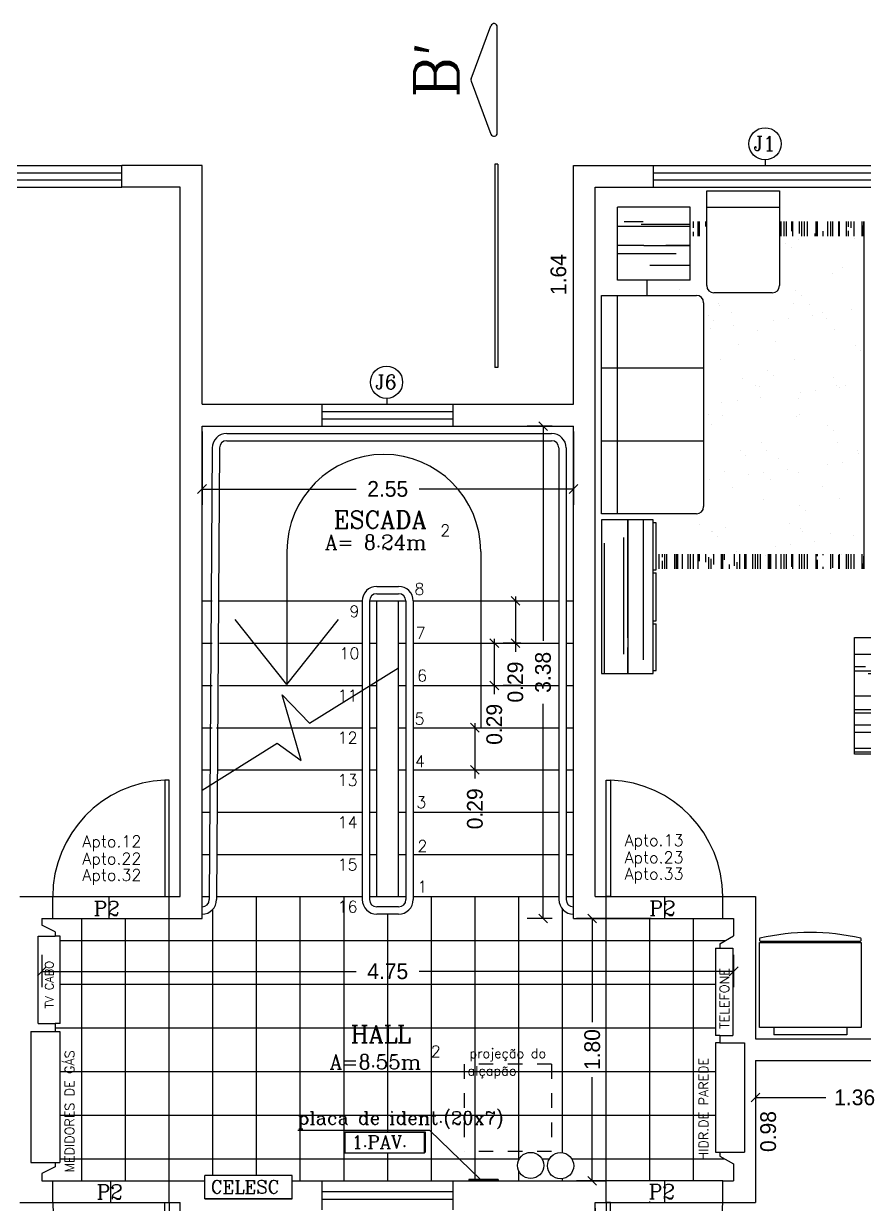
# Model space of a CAD drawing. Extents: x 11 to 119, y 71 to 102.
# Drawn here: x 44.64 to 50.42, y 91.3 to 99.4 of the extents above; entities that cross this region are included whole.
import ezdxf

# ---------------------------------------------------------------- set-up
doc = ezdxf.new("R2010")
doc.units = 0
doc.header["$LTSCALE"] = 20
doc.linetypes.add('DASHED2', pattern=[0.375, 0.25, -0.125])
doc.layers.get('0').update_dxf_attribs({"linetype": 'CONTINUOUS'})
doc.layers.get('DEFPOINTS').update_dxf_attribs({"linetype": 'CONTINUOUS'})
for name, color, linetype in [('COTA', 244, 'CONTINUOUS'), ('COTAS', 244, 'CONTINUOUS'), ('EQUIPAMENTOS', 1, 'CONTINUOUS'), ('ESCADA', 5, 'CONTINUOUS'), ('ESQUADRIAS', 244, 'CONTINUOUS'), ('PAREDE', 7, 'CONTINUOUS'), ('PAREDES', 7, 'CONTINUOUS'), ('PISO', 30, 'CONTINUOUS'), ('TERRENOEMCORTE', 244, 'CONTINUOUS'), ('TEXTO', 1, 'CONTINUOUS')]:
    doc.layers.add(name, color=color, linetype=linetype)
doc.styles.add('ROMANC', font='ROMANC.SHX')
doc.dimstyles.get("Standard").update_dxf_attribs({"dimtxt": 0.18, "dimasz": 0.18, "dimexe": 0.18, "dimexo": 0.0625, "dimgap": 0.09, "dimtad": 0, "dimtih": 1, "dimtoh": 1, "dimzin": 0, "dimtxsty": 'STANDARD', "dimcen": 0.09, "dimclrt": 30, "dimazin": 3, "dimtfac": 1, "dimtdec": 4, "dimtofl": 0, "dimtmove": 0, "dimatfit": 3, "dimtolj": 1, "dimtzin": 0})

# ---------------------------------------------------------------- blocks, each defined once
blk = doc.blocks.new('_OBLIQUE')
at = {"color": 0, "linetype": 'BYBLOCK'}
blk.add_line((-0.5, -0.5), (0.5, 0.5), dxfattribs=at)
blk = doc.blocks.new('*D63')
at = {"color": 0, "linetype": 'BYBLOCK', "ltscale": 0.2}
for p, q in [((33.3351, 105.5026), (33.1646, 105.5026)), ((33.2726, 105.5026), (33.2726, 104.0286)), ((33.2726, 102.1226), (33.2726, 103.5966)), ((33.3351, 102.1226), (33.1646, 102.1226))]:
    blk.add_line(p, q, dxfattribs=at)
at = {"layer": 'DEFPOINTS', "color": 0, "linetype": 'BYBLOCK', "ltscale": 0.2}
for p in [(33.3726, 105.5026), (33.2726, 102.1226), (33.3726, 102.1226)]:
    blk.add_point(p, dxfattribs=at)
at = {"color": 0, "linetype": 'BYBLOCK', "ltscale": 0.2, "xscale": 0.06, "yscale": 0.06, "zscale": 0.06}
for p, rotation in [((33.2726, 105.5026), 90), ((33.2726, 102.1226), 270)]:
    blk.add_blockref('_OBLIQUE', p, dxfattribs=dict(at, rotation=rotation))
at = {"color": 30, "linetype": 'BYBLOCK', "ltscale": 0.2, "insert": (33.2726, 103.8126), "char_height": 0.108, "attachment_point": 5, "rotation": 90}
blk.add_mtext('\\A1;3.38', dxfattribs=at)
blk = doc.blocks.new('*D85')
at = {"layer": 'DEFPOINTS', "color": 0, "linetype": 'BYBLOCK', "ltscale": 0.2}
for p in [(33.7346, 100.1726), (33.7346, 95.3026), (33.7346, 95.3026)]:
    blk.add_point(p, dxfattribs=at)
at = {"color": 30, "linetype": 'BYBLOCK', "ltscale": 0.2, "insert": (33.7346, 97.7376), "char_height": 0.108, "attachment_point": 5, "rotation": 90}
blk.add_mtext('\\A1;4.87', dxfattribs=at)
blk = doc.blocks.new('*D86')
at = {"color": 0, "linetype": 'BYBLOCK', "ltscale": 0.2}
for p, q in [((33.6311, 100.1351), (33.6311, 99.0979)), ((36.6311, 99.5101), (36.6311, 99.0979)), ((33.6311, 99.2059), (34.9331, 99.2059)), ((36.6311, 99.2059), (35.3291, 99.2059))]:
    blk.add_line(p, q, dxfattribs=at)
at = {"layer": 'DEFPOINTS', "color": 0, "linetype": 'BYBLOCK', "ltscale": 0.2}
for p in [(33.6311, 100.1726), (36.6311, 99.5476), (36.6311, 99.2059)]:
    blk.add_point(p, dxfattribs=at)
at = {"color": 0, "linetype": 'BYBLOCK', "ltscale": 0.2, "xscale": 0.06, "yscale": 0.06, "zscale": 0.06, "rotation": 180}
blk.add_blockref('_OBLIQUE', (33.6311, 99.2059), dxfattribs=at)
at = {"color": 0, "linetype": 'BYBLOCK', "ltscale": 0.2, "xscale": 0.06, "yscale": 0.06, "zscale": 0.06}
blk.add_blockref('_OBLIQUE', (36.6311, 99.2059), dxfattribs=at)
at = {"color": 30, "linetype": 'BYBLOCK', "ltscale": 0.2, "insert": (35.1311, 99.2059), "char_height": 0.108, "attachment_point": 5}
blk.add_mtext('\\A1;3.00', dxfattribs=at)
blk = doc.blocks.new('*D70')
at = {"color": 0, "linetype": 'BYBLOCK', "ltscale": 0.2}
for p, q in [((34.7311, 101.1101), (34.7311, 100.7861)), ((36.0928, 100.9748), (36.0928, 100.7861)), ((34.7311, 100.8941), (35.2139, 100.8941)), ((36.0928, 100.8941), (35.6099, 100.8941))]:
    blk.add_line(p, q, dxfattribs=at)
at = {"layer": 'DEFPOINTS', "color": 0, "linetype": 'BYBLOCK', "ltscale": 0.2}
for p in [(34.7311, 101.1476), (36.0928, 101.0123), (36.0928, 100.8941)]:
    blk.add_point(p, dxfattribs=at)
at = {"color": 0, "linetype": 'BYBLOCK', "ltscale": 0.2, "xscale": 0.06, "yscale": 0.06, "zscale": 0.06, "rotation": 180}
blk.add_blockref('_OBLIQUE', (34.7311, 100.8941), dxfattribs=at)
at = {"color": 0, "linetype": 'BYBLOCK', "ltscale": 0.2, "xscale": 0.06, "yscale": 0.06, "zscale": 0.06}
blk.add_blockref('_OBLIQUE', (36.0928, 100.8941), dxfattribs=at)
at = {"color": 30, "linetype": 'BYBLOCK', "ltscale": 0.2, "insert": (35.4119, 100.8941), "char_height": 0.108, "attachment_point": 5}
blk.add_mtext('\\A1;1.36', dxfattribs=at)
blk = doc.blocks.new('*D72')
at = {"layer": 'DEFPOINTS', "color": 0, "linetype": 'BYBLOCK', "ltscale": 0.2}
for p in [(34.7311, 101.1476), (34.7311, 100.1726), (34.8185, 100.1726)]:
    blk.add_point(p, dxfattribs=at)
at = {"color": 30, "linetype": 'BYBLOCK', "ltscale": 0.2, "insert": (34.8185, 100.6601), "char_height": 0.108, "attachment_point": 5, "rotation": 90}
blk.add_mtext('\\A1;0.98', dxfattribs=at)
blk = doc.blocks.new('*D65')
at = {"color": 0, "linetype": 'BYBLOCK', "ltscale": 0.2}
for p, q in [((29.8311, 101.8722), (29.8311, 101.6517)), ((34.5811, 101.8722), (34.5811, 101.6517)), ((29.8311, 101.7597), (31.9901, 101.7597)), ((34.5811, 101.7597), (32.4221, 101.7597))]:
    blk.add_line(p, q, dxfattribs=at)
at = {"layer": 'DEFPOINTS', "color": 0, "linetype": 'BYBLOCK', "ltscale": 0.2}
for p in [(29.8311, 101.9097), (34.5811, 101.9097), (34.5811, 101.7597)]:
    blk.add_point(p, dxfattribs=at)
at = {"color": 0, "linetype": 'BYBLOCK', "ltscale": 0.2, "xscale": 0.06, "yscale": 0.06, "zscale": 0.06, "rotation": 180}
blk.add_blockref('_OBLIQUE', (29.8311, 101.7597), dxfattribs=at)
at = {"color": 0, "linetype": 'BYBLOCK', "ltscale": 0.2, "xscale": 0.06, "yscale": 0.06, "zscale": 0.06}
blk.add_blockref('_OBLIQUE', (34.5811, 101.7597), dxfattribs=at)
at = {"color": 30, "linetype": 'BYBLOCK', "ltscale": 0.2, "insert": (32.2061, 101.7597), "char_height": 0.108, "attachment_point": 5}
blk.add_mtext('\\A1;4.75', dxfattribs=at)
blk = doc.blocks.new('*D101')
at = {"layer": 'DEFPOINTS', "color": 0, "linetype": 'BYBLOCK', "ltscale": 0.2}
for p in [(33.2237, 107.3625), (33.2237, 105.7225), (33.3785, 105.7225)]:
    blk.add_point(p, dxfattribs=at)
at = {"color": 30, "linetype": 'BYBLOCK', "ltscale": 0.2, "insert": (33.3785, 106.5425), "char_height": 0.108, "attachment_point": 5, "rotation": 90}
blk.add_mtext('\\A1;1.64', dxfattribs=at)
blk = doc.blocks.new('*X14')
at = {"color": 0, "ltscale": 0.2}
for p, q in [((183.5848, 106.5163), (183.5848, 106.5163)), ((183.9672, 106.5268), (183.9672, 106.5268)), ((183.4932, 106.4923), (183.4932, 106.4923)), ((183.5332, 106.4622), (183.5332, 106.4622)), ((183.8156, 106.2838), (183.8156, 106.2838)), ((183.8884, 106.3229), (183.8884, 106.3229)), ((182.7647, 106.1757), (182.7647, 106.1757)), ((183.565, 106.1689), (183.565, 106.1689)), ((183.6019, 106.1351), (183.6019, 106.1351)), ((183.0342, 106.0793), (183.0342, 106.0793)), ((183.0392, 106.0681), (183.0392, 106.0681)), ((183.5458, 106.0769), (183.5458, 106.0769)), ((183.662, 106.0692), (183.662, 106.0692)), ((183.9492, 106.0345), (183.9492, 106.0345)), ((182.9638, 105.9933), (182.9638, 105.9933)), ((183.0006, 105.9595), (183.0006, 105.9595)), ((183.1235, 106.0144), (183.1235, 106.0144)), ((183.4109, 105.9637), (183.4109, 105.9637)), ((183.515, 105.9774), (183.515, 105.9774)), ((183.6776, 105.9988), (183.6776, 105.9988)), ((183.7464, 106.0155), (183.7464, 106.0155)), ((183.7759, 105.9756), (183.7759, 105.9756)), ((182.9766, 105.9065), (182.9766, 105.9065)), ((183.1392, 105.9279), (183.1392, 105.9279)), ((183.3047, 105.8918), (183.3047, 105.8918)), ((183.8282, 105.8985), (183.8282, 105.8985)), ((183.1746, 105.8001), (183.1746, 105.8001)), ((183.4271, 105.821), (183.4271, 105.821)), ((183.9749, 105.7932), (183.9749, 105.7932)), ((184.0118, 105.7594), (184.0118, 105.7594)), ((183.0468, 105.6939), (183.0468, 105.6939)), ((183.3737, 105.6177), (183.3737, 105.6177)), ((183.5584, 105.6915), (183.5584, 105.6915)), ((183.2007, 105.5673), (183.2007, 105.5673)), ((183.4106, 105.5839), (183.4106, 105.5839)), ((183.8235, 105.5684), (183.8235, 105.5684)), ((183.285, 105.5136), (183.285, 105.5136)), ((183.3173, 105.5064), (183.3173, 105.5064)), ((183.5953, 105.4701), (183.5953, 105.4701)), ((183.6994, 105.4838), (183.6994, 105.4838)), ((183.8408, 105.5131), (183.8408, 105.5131)), ((183.862, 105.5052), (183.862, 105.5052)), ((183.9079, 105.5147), (183.9079, 105.5147)), ((183.0569, 105.3992), (183.0569, 105.3992)), ((183.161, 105.4129), (183.161, 105.4129)), ((183.3236, 105.4343), (183.3236, 105.4343)), ((183.5846, 105.4245), (183.5846, 105.4245)), ((182.9658, 105.319), (182.9658, 105.319)), ((183.0594, 105.3086), (183.0594, 105.3086)), ((183.571, 105.3061), (183.571, 105.3061)), ((183.5887, 105.3201), (183.5887, 105.3201)), ((182.9833, 105.2489), (182.9833, 105.2489)), ((183.7836, 105.2421), (183.7836, 105.2421)), ((183.8205, 105.2083), (183.8205, 105.2083)), ((183.1824, 105.0665), (183.1824, 105.0665)), ((183.3299, 105.1211), (183.3299, 105.1211)), ((183.3622, 105.0665), (183.3622, 105.0665)), ((183.8534, 105.1277), (183.8534, 105.1277)), ((183.9851, 105.0676), (183.9851, 105.0676)), ((183.2193, 105.0328), (183.2193, 105.0328)), ((183.4466, 105.0127), (183.4466, 105.0127)), ((183.7797, 104.9765), (183.7797, 104.9765)), ((183.8838, 104.9903), (183.8838, 104.9903)), ((183.9945, 105.0488), (183.9945, 105.0488)), ((183.072, 104.9232), (183.072, 104.9232)), ((183.2413, 104.9057), (183.2413, 104.9057)), ((183.3454, 104.9194), (183.3454, 104.9194)), ((183.508, 104.9408), (183.508, 104.9408)), ((183.5836, 104.9208), (183.5836, 104.9208)), ((182.9697, 104.8699), (182.9697, 104.8699)), ((183.1274, 104.8182), (183.1274, 104.8182)), ((183.3933, 104.8733), (183.3933, 104.8733)), ((183.7502, 104.8193), (183.7502, 104.8193)), ((183.3425, 104.7357), (183.3425, 104.7357)), ((183.866, 104.7424), (183.866, 104.7424)), ((183.5923, 104.6909), (183.5923, 104.6909)), ((183.6292, 104.6571), (183.6292, 104.6571)), ((182.9009, 104.5645), (182.9009, 104.5645)), ((183.5238, 104.5657), (183.5238, 104.5657)), ((182.9853, 104.5108), (182.9853, 104.5108)), ((182.9911, 104.5154), (182.9911, 104.5154)), ((183.0846, 104.5378), (183.0846, 104.5378)), ((183.5962, 104.5354), (183.5962, 104.5354)), ((183.6081, 104.5119), (183.6081, 104.5119)), ((183.8032, 104.4977), (183.8032, 104.4977)), ((183.9641, 104.483), (183.9641, 104.483)), ((183.028, 104.4816), (183.028, 104.4816)), ((183.4257, 104.4121), (183.4257, 104.4121)), ((183.5298, 104.4258), (183.5298, 104.4258)), ((183.6924, 104.4472), (183.6924, 104.4472)), ((182.9915, 104.3549), (182.9915, 104.3549)), ((183.1541, 104.3764), (183.1541, 104.3764)), ((183.3551, 104.3503), (183.3551, 104.3503)), ((183.8786, 104.357), (183.8786, 104.357))]:
    blk.add_line(p, q, dxfattribs=at)
blk = doc.blocks.new('*X4')
at = {"color": 0}
for p, q in [((21.8471, 65.964), (22.74, 65.964)), ((21.98, 65.83), (22.78, 65.83)), ((21.8471, 65.802), (22.026, 65.802)), ((21.8471, 65.8), (22.9003, 65.8)), ((22.092, 65.802), (22.9003, 65.802)), ((21.94, 65.696), (22.9003, 65.696))]:
    blk.add_line(p, q, dxfattribs=at)
blk = doc.blocks.new('*D61')
at = {"color": 244, "linetype": 'BYBLOCK', "ltscale": 0.2}
for p, q in [((32.7504, 103.4326), (32.865, 103.4326)), ((32.805, 103.4626), (32.805, 103.1426)), ((32.7504, 103.1426), (32.865, 103.1426)), ((32.805, 103.1426), (32.805, 103.0826))]:
    blk.add_line(p, q, dxfattribs=at)
at = {"layer": 'DEFPOINTS', "color": 0, "linetype": 'BYBLOCK', "ltscale": 0.2}
for p in [(31.9104, 103.4326), (31.9104, 103.1426), (32.805, 103.1426)]:
    blk.add_point(p, dxfattribs=at)
at = {"color": 244, "linetype": 'BYBLOCK', "ltscale": 0.2, "xscale": 0.06, "yscale": 0.06, "zscale": 0.06}
for p, rotation in [((32.805, 103.4326), 90), ((32.805, 103.1426), 270)]:
    blk.add_blockref('_OBLIQUE', p, dxfattribs=dict(at, rotation=rotation))
at = {"color": 30, "linetype": 'BYBLOCK', "ltscale": 0.2, "insert": (32.805, 102.8756), "char_height": 0.108, "attachment_point": 5, "rotation": 90}
blk.add_mtext('\\A1;0.29', dxfattribs=at)
blk = doc.blocks.new('*D59')
at = {"color": 244, "linetype": 'BYBLOCK', "ltscale": 0.2}
for p, q in [((33.0827, 104.3326), (33.0827, 104.0126)), ((33.0173, 104.3026), (33.1427, 104.3026)), ((33.0173, 104.0126), (33.1427, 104.0126)), ((33.0827, 104.0126), (33.0827, 103.9526))]:
    blk.add_line(p, q, dxfattribs=at)
at = {"layer": 'DEFPOINTS', "color": 0, "linetype": 'BYBLOCK', "ltscale": 0.2}
for p in [(32.1773, 104.3026), (32.1773, 104.0126), (33.0827, 104.0126)]:
    blk.add_point(p, dxfattribs=at)
at = {"color": 244, "linetype": 'BYBLOCK', "ltscale": 0.2, "xscale": 0.06, "yscale": 0.06, "zscale": 0.06}
for p, rotation in [((33.0827, 104.3026), 90), ((33.0827, 104.0126), 270)]:
    blk.add_blockref('_OBLIQUE', p, dxfattribs=dict(at, rotation=rotation))
at = {"color": 30, "linetype": 'BYBLOCK', "ltscale": 0.2, "insert": (33.0827, 103.7456), "char_height": 0.108, "attachment_point": 5, "rotation": 90}
blk.add_mtext('\\A1;0.29', dxfattribs=at)
blk = doc.blocks.new('*D60')
at = {"color": 244, "linetype": 'BYBLOCK', "ltscale": 0.2}
for p, q in [((32.938, 104.0426), (32.938, 103.7226)), ((33.1211, 104.0126), (32.998, 104.0126)), ((32.938, 103.7226), (32.938, 103.6626)), ((33.1211, 103.7226), (32.998, 103.7226))]:
    blk.add_line(p, q, dxfattribs=at)
at = {"layer": 'DEFPOINTS', "color": 0, "linetype": 'BYBLOCK', "ltscale": 0.2}
for p in [(32.2811, 104.0126), (32.2811, 103.7226), (32.938, 103.7226)]:
    blk.add_point(p, dxfattribs=at)
at = {"color": 244, "linetype": 'BYBLOCK', "ltscale": 0.2, "xscale": 0.06, "yscale": 0.06, "zscale": 0.06}
for p, rotation in [((32.938, 104.0126), 90), ((32.938, 103.7226), 270)]:
    blk.add_blockref('_OBLIQUE', p, dxfattribs=dict(at, rotation=rotation))
at = {"color": 30, "linetype": 'BYBLOCK', "ltscale": 0.2, "insert": (32.938, 103.4556), "char_height": 0.108, "attachment_point": 5, "rotation": 90}
blk.add_mtext('\\A1;0.29', dxfattribs=at)
blk = doc.blocks.new('*D62')
at = {"color": 0, "linetype": 'BYBLOCK', "ltscale": 0.2}
for p, q in [((30.9311, 105.4651), (30.9311, 104.963)), ((33.4811, 105.4651), (33.4811, 104.963)), ((30.9311, 105.071), (31.9901, 105.071)), ((33.4811, 105.071), (32.4221, 105.071))]:
    blk.add_line(p, q, dxfattribs=at)
at = {"layer": 'DEFPOINTS', "color": 0, "linetype": 'BYBLOCK', "ltscale": 0.2}
for p in [(30.9311, 105.5026), (33.4811, 105.5026), (33.4811, 105.071)]:
    blk.add_point(p, dxfattribs=at)
at = {"color": 0, "linetype": 'BYBLOCK', "ltscale": 0.2, "xscale": 0.06, "yscale": 0.06, "zscale": 0.06, "rotation": 180}
blk.add_blockref('_OBLIQUE', (30.9311, 105.071), dxfattribs=at)
at = {"color": 0, "linetype": 'BYBLOCK', "ltscale": 0.2, "xscale": 0.06, "yscale": 0.06, "zscale": 0.06}
blk.add_blockref('_OBLIQUE', (33.4811, 105.071), dxfattribs=at)
at = {"color": 30, "linetype": 'BYBLOCK', "ltscale": 0.2, "insert": (32.2061, 105.071), "char_height": 0.108, "attachment_point": 5}
blk.add_mtext('\\A1;2.55', dxfattribs=at)
blk = doc.blocks.new('*X5')
at = {"color": 0}
for p, q in [((21.9, 62.48), (22.1773, 62.48)), ((21.6773, 62.4), (22.08, 62.4)), ((21.6773, 62.344), (21.86, 62.344)), ((21.86, 62.346), (22.1773, 62.346)), ((22.01, 62.344), (22.1773, 62.344)), ((21.6773, 62.212), (22.1773, 62.212)), ((21.84, 62.2), (22.1773, 62.2))]:
    blk.add_line(p, q, dxfattribs=at)
blk = doc.blocks.new('*X3')
at = {"color": 0}
for p, q in [((23.816, 64.7952), (23.816, 65.9952)), ((23.84, 65.3), (23.84, 65.9952)), ((23.95, 65.34), (23.95, 65.9952)), ((24, 65.6), (24, 65.9952)), ((24.084, 65.3), (24.084, 65.9952)), ((24.106, 65.5), (24.106, 65.9952)), ((24.2, 65.16), (24.2, 65.9952)), ((24.372, 65.7), (24.372, 65.9952)), ((24.4, 65.92), (24.4, 65.9952)), ((24.486, 65.06), (24.486, 65.9952)), ((24.6, 65.48), (24.6, 65.9952)), ((24.352, 65.1), (24.352, 65.9)), ((24.218, 64.7952), (24.218, 65.86)), ((24.4, 64.7952), (24.4, 65.72)), ((24.372, 65.034), (24.372, 65.634)), ((24.106, 64.834), (24.106, 65.434)), ((24.6, 64.7952), (24.6, 65.28)), ((23.84, 64.7952), (23.84, 65.234)), ((24, 64.7952), (24, 65.2)), ((24.084, 64.7952), (24.084, 65.1)), ((23.95, 64.7952), (23.95, 65.06)), ((24.372, 64.7952), (24.372, 64.884)), ((24.486, 64.7952), (24.486, 64.86)), ((24.352, 64.7952), (24.352, 64.82))]:
    blk.add_line(p, q, dxfattribs=at)
blk = doc.blocks.new('*D102')
at = {"color": 0, "linetype": 'BYBLOCK', "ltscale": 0.2}
for p, q in [((33.4436, 121.2997), (32.9315, 121.2997)), ((33.0395, 121.2997), (33.0395, 120.5887)), ((33.0395, 119.4997), (33.0395, 120.2107)), ((33.6686, 119.4997), (32.9315, 119.4997))]:
    blk.add_line(p, q, dxfattribs=at)
at = {"layer": 'DEFPOINTS', "color": 0, "linetype": 'BYBLOCK', "ltscale": 0.2}
for p in [(33.4811, 121.2997), (33.0395, 119.4997), (33.7061, 119.4997)]:
    blk.add_point(p, dxfattribs=at)
at = {"color": 0, "linetype": 'BYBLOCK', "ltscale": 0.2, "xscale": 0.06, "yscale": 0.06, "zscale": 0.06}
for p, rotation in [((33.0395, 121.2997), 90), ((33.0395, 119.4997), 270)]:
    blk.add_blockref('_OBLIQUE', p, dxfattribs=dict(at, rotation=rotation))
at = {"color": 30, "linetype": 'BYBLOCK', "ltscale": 0.2, "insert": (33.0395, 120.3997), "char_height": 0.108, "attachment_point": 5, "rotation": 90}
blk.add_mtext('\\A1;1.80', dxfattribs=at)

msp = doc.modelspace()

# ---------------------------------------------------------------- linework, layer by layer
at = {"color": 30, "ltscale": 0.2}
for p, q in [((49.2413, 98.0449), (49.2413, 98.0002)), ((49.2733, 98.0449), (49.2733, 97.9444)), ((49.2837, 98.0449), (49.2837, 97.9444)), ((49.3269, 98.0449), (49.3269, 98.009)), ((49.8437, 98.0449), (49.8437, 97.9444)), ((49.8629, 98.0449), (49.8629, 97.9444)), ((49.8797, 98.0449), (49.8797, 97.9444)), ((49.9165, 98.0449), (49.9165, 97.977)), ((49.9237, 98.0449), (49.9237, 97.9444)), ((49.9701, 98.0449), (49.9701, 97.961)), ((49.9861, 98.0449), (49.9861, 97.9444)), ((50.0037, 98.0449), (50.0037, 97.9444)), ((50.0237, 98.0449), (50.0237, 97.9444)), ((50.0837, 98.0449), (50.0837, 97.9444)), ((50.0925, 98.0449), (50.0925, 97.9444)), ((50.1637, 98.0449), (50.1637, 97.9444)), ((50.1845, 98.0449), (50.1845, 97.9444)), ((50.1989, 98.0449), (50.1989, 97.9444)), ((50.2381, 98.0449), (50.2381, 97.9444)), ((50.2437, 98.0449), (50.2437, 97.9444)), ((50.2917, 98.0449), (50.2917, 97.9444)), ((50.3053, 98.0449), (50.3053, 98.0066)), ((50.3237, 98.0449), (50.3237, 98.001)), ((50.3453, 98.0449), (50.3453, 97.9444)), ((50.3989, 98.0449), (50.3989, 97.9444)), ((50.4037, 98.017), (50.4037, 97.9444)), ((50.4117, 98.0449), (50.4117, 97.9444)), ((49.2413, 97.9738), (49.2413, 97.9444)), ((50.0773, 97.961), (50.0773, 97.9444)), ((50.1309, 97.977), (50.1309, 97.9444)), ((50.3053, 97.9802), (50.3053, 97.9444)), ((49.0053, 95.7616), (49.0053, 95.6611)), ((49.0285, 95.7616), (49.0285, 95.741)), ((49.0437, 95.7616), (49.0437, 95.6611)), ((49.0589, 95.7616), (49.0589, 95.6611)), ((49.1125, 95.7616), (49.1125, 95.6611)), ((49.1237, 95.7616), (49.1237, 95.6611)), ((49.1349, 95.7616), (49.1349, 95.6611)), ((49.1661, 95.7616), (49.1661, 95.6611)), ((49.2037, 95.7616), (49.2037, 95.6611)), ((49.2197, 95.7616), (49.2197, 95.6611)), ((49.2413, 95.7616), (49.2413, 95.6611)), ((49.2733, 95.7616), (49.2733, 95.6611)), ((49.2837, 95.7616), (49.2837, 95.713)), ((49.3269, 95.7616), (49.3269, 95.705)), ((49.3477, 95.741), (49.3477, 95.6611)), ((49.3637, 95.729), (49.3637, 95.6611)), ((49.3805, 95.7616), (49.3805, 95.689)), ((49.4341, 95.7616), (49.4341, 95.6611)), ((49.4437, 95.7616), (49.4437, 95.6611)), ((49.4541, 95.7616), (49.4541, 95.721)), ((49.5237, 95.7616), (49.5237, 95.681)), ((49.5605, 95.7616), (49.5605, 95.6611)), ((49.5949, 95.7616), (49.5949, 95.6611)), ((49.6037, 95.7616), (49.6037, 95.6611)), ((49.6485, 95.7616), (49.6485, 95.6611)), ((49.6669, 95.7616), (49.6669, 95.6611)), ((49.6837, 95.7616), (49.6837, 95.6611)), ((49.7021, 95.7616), (49.7021, 95.6611)), ((49.7557, 95.7616), (49.7557, 95.6611)), ((49.7637, 95.7616), (49.7637, 95.6611)), ((49.7733, 95.7616), (49.7733, 95.6611)), ((49.8093, 95.7616), (49.8093, 95.6611)), ((49.8437, 95.7616), (49.8437, 95.6611)), ((49.8629, 95.7616), (49.8629, 95.6611)), ((49.8797, 95.7616), (49.8797, 95.6611)), ((49.9165, 95.7616), (49.9165, 95.673)), ((49.9237, 95.7616), (49.9237, 95.6611)), ((49.9701, 95.7616), (49.9701, 95.6611)), ((49.9861, 95.7616), (49.9861, 95.6611)), ((50.0037, 95.7616), (50.0037, 95.6611)), ((50.0237, 95.7616), (50.0237, 95.6611)), ((50.0837, 95.7616), (50.0837, 95.6611)), ((50.0925, 95.7616), (50.0925, 95.7474)), ((50.1309, 95.7616), (50.1309, 95.753)), ((50.1845, 95.7616), (50.1845, 95.6611)), ((50.1989, 95.7616), (50.1989, 95.6674)), ((50.2381, 95.753), (50.2381, 95.6611)), ((50.2437, 95.7616), (50.2437, 95.6611)), ((50.2917, 95.7616), (50.2917, 95.6611)), ((50.3053, 95.7616), (50.3053, 95.6611)), ((50.3237, 95.7616), (50.3237, 95.6611)), ((50.3453, 95.7616), (50.3453, 95.6611)), ((50.3989, 95.7616), (50.3989, 95.6611)), ((50.4117, 95.7474), (50.4117, 95.6611)), ((49.0285, 95.7146), (49.0285, 95.6611)), ((49.4877, 95.689), (49.4877, 95.6611)), ((49.5413, 95.705), (49.5413, 95.6611)), ((50.0925, 95.721), (50.0925, 95.6611)), ((50.1309, 95.673), (50.1309, 95.6611)), ((50.4037, 95.697), (50.4037, 95.6611))]:
    msp.add_line(p, q, dxfattribs=at)
at = {"layer": 'COTAS', "color": 1, "linetype": 'CONTINUOUS', "ltscale": 0.3}
for p, q in [((49.3944, 93.0566), (49.4255, 93.0566)), ((49.3944, 93.0566), (49.4255, 93.0566)), ((44.8947, 92.5381), (44.8624, 92.5381)), ((44.8624, 92.4847), (44.8944, 92.4847)), ((49.4255, 92.4566), (49.3944, 92.4566)), ((49.4255, 92.4066), (49.3944, 92.4066)), ((49.3944, 91.6566), (49.4255, 91.6566))]:
    msp.add_line(p, q, dxfattribs=at)
at = {"layer": 'EQUIPAMENTOS', "color": 244, "ltscale": 0.2}
for p, q in [((49.3343, 97.6047), (49.3343, 98.2547)), ((49.3343, 98.2547), (49.8343, 98.2547)), ((49.8343, 98.2547), (49.8343, 97.6047)), ((49.2211, 98.142), (48.7211, 98.142)), ((48.7211, 97.642), (48.7211, 98.142)), ((49.2211, 97.642), (49.2211, 98.142)), ((49.3343, 98.143), (49.8343, 98.143)), ((49.2211, 97.642), (48.7211, 97.642)), ((48.6132, 97.5371), (49.2632, 97.5371)), ((48.6132, 96.0371), (48.6132, 97.5371)), ((48.7227, 96.0371), (48.7227, 97.5371)), ((49.7843, 97.5547), (49.3843, 97.5547)), ((49.3132, 97.4871), (49.3132, 96.0871)), ((49.3132, 97.0371), (48.6132, 97.0371)), ((49.3132, 96.5371), (48.6132, 96.5371)), ((48.613, 95.9954), (48.613, 94.9422)), ((48.9657, 95.9954), (48.613, 95.9954)), ((49.2632, 96.0371), (48.6132, 96.0371)), ((48.9657, 94.9422), (48.9657, 95.9954)), ((48.613, 94.9422), (48.9657, 94.9422)), ((49.6957, 93.0945), (50.3957, 93.0945)), ((49.6957, 92.5124), (49.6957, 93.0945)), ((49.7006, 93.105), (50.3908, 93.105)), ((50.3957, 93.0945), (50.3957, 92.5124)), ((50.3957, 92.5124), (49.6957, 92.5124)), ((49.7945, 92.5124), (49.7945, 92.4618)), ((50.2975, 92.5124), (50.2975, 92.4618)), ((50.2975, 92.4618), (49.7945, 92.4618))]:
    msp.add_line(p, q, dxfattribs=at)
at = {"layer": 'EQUIPAMENTOS', "color": 30, "ltscale": 0.2}
for p, q in [((48.7675, 98.0449), (48.898, 98.0449)), ((50.4145, 95.6611), (50.4145, 98.0449)), ((48.9253, 97.5371), (48.9253, 97.642)), ((48.9878, 95.9754), (48.9657, 95.9754)), ((48.9878, 95.6522), (48.9878, 95.9754)), ((48.9657, 95.6522), (48.9878, 95.6522)), ((48.9657, 95.6322), (48.9878, 95.6322)), ((48.9878, 95.3022), (48.9878, 95.6322)), ((48.9657, 95.3022), (48.9878, 95.3022)), ((48.9657, 95.2822), (48.9878, 95.2822)), ((48.9878, 94.9622), (48.9878, 95.2822)), ((48.9657, 94.9622), (48.9878, 94.9622))]:
    msp.add_line(p, q, dxfattribs=at)
at = {"layer": 'EQUIPAMENTOS', "color": 1, "linetype": 'CONTINUOUS', "ltscale": 0.3}
for p, q in [((44.8947, 92.5381), (44.8947, 93.1381)), ((49.3944, 93.0566), (49.3944, 92.4566)), ((44.8944, 92.4847), (44.8944, 91.5847)), ((49.3944, 92.4066), (49.3944, 91.6566))]:
    msp.add_line(p, q, dxfattribs=at)
at = {"layer": 'EQUIPAMENTOS', "color": 244, "linetype": 'DASHED2', "ltscale": 0.02}
for p, q in [((47.6694, 92.2595), (47.6694, 91.6595)), ((48.2694, 92.2595), (47.6694, 92.2595)), ((48.2694, 92.2595), (48.2694, 91.6595)), ((48.2694, 91.6595), (47.6694, 91.6595))]:
    msp.add_line(p, q, dxfattribs=at)
at = {"layer": 'EQUIPAMENTOS', "color": 1, "ltscale": 0.2}
msp.add_line((44.8624, 91.5847), (44.8944, 91.5847), dxfattribs=at)
at = {"layer": 'EQUIPAMENTOS', "color": 244, "ltscale": 0.2}
msp.add_lwpolyline([(51.5484, 94.3885), (50.3484, 94.3885), (50.3484, 95.1885), (51.5484, 95.1885)], close=True, dxfattribs=at)
for centre, radius, start, end in [((49.3843, 97.6047), 0.05, 180, 270), ((49.7843, 97.6047), 0.05, 270, 0), ((49.2632, 97.4871), 0.05, 0, 90), ((49.2632, 96.0871), 0.05, 270, 0), ((50.0457, 91.5898), 1.5736, 77.30164, 102.69839), ((49.7095, 93.1153), 0.0136, 135.22804, 229.41354), ((50.3819, 93.1153), 0.0136, 310.58646, 44.77196)]:
    msp.add_arc(centre, radius, start, end, dxfattribs=at)
at = {"layer": 'ESCADA', "color": 1, "ltscale": 0.2}
for p, q in [((46.0394, 96.5895), (48.2694, 96.5895)), ((46.0394, 96.5395), (48.2694, 96.5395)), ((45.8694, 95.4395), (45.9394, 95.4395)), ((45.9894, 95.4395), (46.9694, 95.4395)), ((47.0194, 95.4395), (47.0694, 95.4395)), ((47.2194, 95.4395), (47.2694, 95.4395)), ((47.3194, 95.4395), (48.3194, 95.4395)), ((48.3694, 95.4395), (48.4194, 95.4395)), ((45.8694, 95.1495), (45.9394, 95.1495)), ((45.9894, 95.1495), (46.9694, 95.1495)), ((47.0194, 95.1495), (47.0694, 95.1495)), ((47.2194, 95.1495), (47.2694, 95.1495)), ((47.3194, 95.1495), (48.3194, 95.1495)), ((48.3694, 95.1495), (48.4194, 95.1495)), ((45.8694, 94.8595), (45.9394, 94.8595)), ((45.9894, 94.8595), (46.9694, 94.8595)), ((47.0194, 94.8595), (47.0694, 94.8595)), ((47.2194, 94.8595), (47.2694, 94.8595)), ((47.3194, 94.8595), (48.3194, 94.8595)), ((48.3694, 94.8595), (48.4194, 94.8595)), ((45.8694, 94.5695), (45.9394, 94.5695)), ((45.9694, 94.5695), (46.9694, 94.5695)), ((45.9894, 94.5695), (46.4844, 94.5695)), ((47.0194, 94.5695), (47.0694, 94.5695)), ((47.2194, 94.5695), (47.2694, 94.5695)), ((47.3194, 94.5695), (48.3194, 94.5695)), ((48.3694, 94.5695), (48.4194, 94.5695)), ((45.8694, 94.2795), (45.9251, 94.2795)), ((45.9751, 94.2795), (46.9694, 94.2795)), ((47.0194, 94.2795), (47.0694, 94.2795)), ((47.2194, 94.2795), (47.2694, 94.2795)), ((47.3194, 94.2795), (48.3194, 94.2795)), ((48.3694, 94.2795), (48.4194, 94.2795)), ((45.8694, 93.9895), (45.9194, 93.9895)), ((45.9733, 93.9895), (46.9694, 93.9895)), ((47.0194, 93.9895), (47.0694, 93.9895)), ((47.2194, 93.9895), (47.2694, 93.9895)), ((47.3194, 93.9895), (48.3194, 93.9895)), ((48.3694, 93.9895), (48.4194, 93.9895)), ((45.8694, 93.6995), (45.9194, 93.6995)), ((45.9694, 93.6995), (46.9694, 93.6995)), ((47.0194, 93.6995), (47.0694, 93.6995)), ((47.2194, 93.6995), (47.2694, 93.6995)), ((47.3194, 93.6995), (48.3194, 93.6995)), ((48.3694, 93.6995), (48.4194, 93.6995)), ((45.8694, 93.4095), (45.9194, 93.4095)), ((45.9694, 93.4095), (46.9694, 93.4095)), ((47.0194, 93.4095), (47.0694, 93.4095)), ((47.2194, 93.4095), (47.2694, 93.4095)), ((47.3194, 93.4095), (48.3194, 93.4095)), ((48.3694, 93.4095), (48.4194, 93.4095)), ((47.2194, 93.3395), (47.0694, 93.3395)), ((47.2194, 93.2895), (47.0694, 93.2895))]:
    msp.add_line(p, q, dxfattribs=at)
at = {"layer": 'ESCADA', "color": 1, "linetype": 'CONTINUOUS', "ltscale": 0.3}
for p, q in [((45.9394, 96.4895), (45.9194, 93.3895)), ((45.9894, 96.4895), (45.9694, 93.3895)), ((48.3194, 96.4895), (48.3194, 93.3895)), ((48.3694, 96.4895), (48.3694, 93.3895)), ((47.0694, 95.5395), (47.2194, 95.5395)), ((47.0694, 95.4895), (47.2194, 95.4895)), ((46.9694, 95.4395), (46.9694, 94.8255)), ((46.9694, 95.4395), (46.9694, 93.3895)), ((47.0194, 95.4395), (47.0194, 94.8566)), ((47.0194, 95.4395), (47.0194, 93.3895)), ((47.2694, 95.4395), (47.2694, 93.3895)), ((47.3194, 95.4395), (47.3194, 93.3895))]:
    msp.add_line(p, q, dxfattribs=at)
at = {"layer": 'ESCADA', "color": 30, "ltscale": 0.3}
for p, q in [((46.4526, 95.7799), (46.4526, 94.8668)), ((47.7826, 95.7799), (47.7826, 94.5668)), ((46.4526, 94.8668), (46.0978, 95.3113)), ((46.4526, 94.8668), (46.8075, 95.3113))]:
    msp.add_line(p, q, dxfattribs=at)
at = {"layer": 'ESCADA', "color": 30, "linetype": 'CONTINUOUS', "ltscale": 0.3}
for p, q in [((46.6074, 94.6002), (47.2194, 94.981)), ((46.4192, 94.7955), (46.6074, 94.6002)), ((46.5496, 94.3436), (46.4192, 94.7955)), ((45.8694, 94.141), (46.3856, 94.4622)), ((46.3856, 94.4622), (46.5496, 94.3436))]:
    msp.add_line(p, q, dxfattribs=at)
at = {"layer": 'ESCADA', "color": 1, "ltscale": 0.2}
for centre, radius, start, end in [((46.0394, 96.4895), 0.1, 90, 180), ((46.0394, 96.4895), 0.05, 90, 180), ((47.0694, 93.3895), 0.1, 180, 270), ((47.0694, 93.3895), 0.05, 180, 270)]:
    msp.add_arc(centre, radius, start, end, dxfattribs=at)
at = {"layer": 'ESCADA', "color": 1, "ltscale": 0.3}
for radius in [0.1, 0.05]:
    msp.add_arc((48.2694, 96.4895), radius, 0, 90, dxfattribs=at)
at = {"layer": 'ESCADA', "color": 30, "ltscale": 0.3}
msp.add_arc((47.1176, 95.7799), 0.665, 360, 180, dxfattribs=at)
at = {"layer": 'ESCADA', "color": 1, "linetype": 'CONTINUOUS', "ltscale": 0.3}
for centre, radius, start, end in [((47.0694, 95.4395), 0.1, 90, 180), ((47.0694, 95.4395), 0.05, 90, 180), ((47.2187, 95.4395), 0.05, 0, 90), ((47.2194, 95.4395), 0.1, 0, 90), ((45.8694, 93.3895), 0.1, 270, 0), ((45.8694, 93.3895), 0.05, 270, 0), ((47.2194, 93.3895), 0.1, 270, 0), ((47.2194, 93.3895), 0.05, 270, 0), ((48.4194, 93.3895), 0.1, 180, 270), ((48.4194, 93.3895), 0.05, 180, 270)]:
    msp.add_arc(centre, radius, start, end, dxfattribs=at)
at = {"layer": 'ESQUADRIAS', "color": 1, "ltscale": 0.2}
for p, q in [((43.7194, 98.4295), (45.3194, 98.4295)), ((48.9694, 98.4295), (50.5694, 98.4295)), ((49.7367, 98.4677), (49.7367, 98.4285)), ((43.7194, 98.2795), (45.3194, 98.2795)), ((48.9694, 98.2795), (50.5694, 98.2795)), ((46.6946, 96.7895), (47.5942, 96.7895)), ((47.1382, 96.8305), (47.1382, 96.7914)), ((46.6946, 96.6395), (47.5942, 96.6395)), ((46.6944, 91.4595), (47.5944, 91.4595))]:
    msp.add_line(p, q, dxfattribs=at)
at = {"layer": 'ESQUADRIAS', "color": 5, "ltscale": 0.2}
for p, q in [((43.7194, 98.3795), (45.3194, 98.3795)), ((43.7194, 98.3295), (45.3194, 98.3295)), ((48.9694, 98.3795), (50.5694, 98.3795)), ((48.9694, 98.3295), (50.5694, 98.3295)), ((46.6946, 96.7395), (47.5942, 96.7395)), ((46.6946, 96.6895), (47.5942, 96.6895)), ((46.6944, 91.3845), (47.5944, 91.3845)), ((46.6944, 91.3339), (47.5944, 91.3339))]:
    msp.add_line(p, q, dxfattribs=at)
at = {"layer": 'ESQUADRIAS', "color": 30, "ltscale": 0.2}
for p, q in [((44.8444, 93.4095), (45.6144, 93.4095)), ((44.8444, 91.3095), (45.6444, 91.3095))]:
    msp.add_line(p, q, dxfattribs=at)
at = {"layer": 'ESQUADRIAS', "color": 1, "ltscale": 0.2}
for points in [[(45.6444, 93.4095), (45.6444, 94.2095), (45.6144, 94.2095), (45.6144, 93.4095)], [(48.6444, 93.4095), (48.6444, 94.2095), (48.6744, 94.2095), (48.6744, 93.4095)], [(45.6444, 91.3095), (45.6444, 90.5095), (45.6144, 90.5095), (45.6144, 91.3095)], [(48.6444, 91.3095), (48.6444, 90.5095), (48.6744, 90.5095), (48.6744, 91.3095)]]:
    msp.add_lwpolyline(points, close=True, dxfattribs=at)
at = {"layer": 'ESQUADRIAS', "ltscale": 0.3}
for points in [[(48.0357, 91.5644, -1), (48.2157, 91.5644, -1)], [(48.2411, 91.5624, -1), (48.4211, 91.5624, -1)]]:
    msp.add_lwpolyline(points, format="xyb", close=True, dxfattribs=at)
at = {"layer": 'ESQUADRIAS', "color": 1, "ltscale": 0.2}
for centre in [(49.7347, 98.578), (47.1362, 96.9408)]:
    msp.add_circle(centre, 0.1104, dxfattribs=at)
at = {"layer": 'ESQUADRIAS', "color": 30, "ltscale": 0.2}
for centre, start, end in [((45.645, 93.4095), 92.18938, 180), ((48.6438, 93.4095), 0, 87.81062), ((45.645, 91.3095), 180, 267.81062), ((48.6438, 91.3095), 272.18938, 360)]:
    msp.add_arc(centre, 0.8006, start, end, dxfattribs=at)
at = {"layer": 'PAREDE', "color": 7, "ltscale": 0.2}
for p, q in [((45.8694, 98.4295), (45.3194, 98.4295)), ((45.8694, 96.7895), (45.8694, 98.4295)), ((48.4194, 96.7895), (48.4194, 98.4295)), ((48.4194, 98.4295), (48.9694, 98.4295)), ((45.7194, 98.2795), (45.3194, 98.2795)), ((45.7194, 93.4095), (45.7194, 98.2795)), ((48.5694, 93.4095), (48.5694, 98.2795)), ((48.5694, 98.2795), (48.9694, 98.2795)), ((45.7194, 93.4095), (45.7194, 96.7895)), ((45.8694, 96.7895), (46.6946, 96.7895)), ((46.6946, 96.6395), (46.6946, 96.7895)), ((47.5942, 96.6395), (47.5942, 96.7895)), ((47.5942, 96.7895), (48.4194, 96.7895)), ((45.8694, 93.2595), (45.8694, 96.6395)), ((45.8694, 96.6395), (46.6946, 96.6395)), ((47.5942, 96.6395), (48.4194, 96.6395)), ((48.4194, 93.2595), (48.4194, 96.6395)), ((47.0694, 93.4095), (47.0694, 95.4395)), ((47.0694, 95.4395), (47.2194, 95.4395)), ((47.2194, 93.4095), (47.2194, 95.4395)), ((44.6194, 93.4095), (44.8444, 93.4095)), ((44.8444, 93.2595), (44.8444, 93.4095)), ((45.6444, 93.2595), (45.6444, 93.4095)), ((45.6444, 93.4095), (45.7194, 93.4095)), ((47.0694, 93.4095), (47.2194, 93.4095)), ((48.5694, 93.4095), (48.6444, 93.4095)), ((48.6444, 93.2595), (48.6444, 93.4095)), ((49.4444, 93.2595), (49.4444, 93.4095)), ((49.4444, 93.4095), (49.6694, 93.4095)), ((49.6694, 93.4095), (49.6694, 92.4345)), ((44.7694, 93.2595), (44.7694, 93.2132)), ((44.7694, 93.2595), (44.8444, 93.2595)), ((45.6444, 93.2595), (45.8694, 93.2595)), ((48.4194, 93.2595), (48.6444, 93.2595)), ((49.4444, 93.2595), (49.5194, 93.2595)), ((49.5194, 93.2595), (49.5194, 93.1401)), ((49.6694, 92.4345), (52.5394, 92.4345)), ((49.6694, 92.2845), (52.5394, 92.2845)), ((49.6694, 92.2845), (49.6694, 91.3095)), ((49.4254, 91.6566), (49.4254, 91.6289)), ((49.5194, 91.5753), (49.5194, 91.4595)), ((44.7694, 91.5096), (44.7694, 91.4595)), ((44.7694, 91.4595), (44.8444, 91.4595)), ((44.8444, 91.3095), (44.8444, 91.4595)), ((45.6444, 91.4595), (45.8884, 91.4595)), ((45.6444, 91.3095), (45.6444, 91.4595)), ((46.4884, 91.3345), (46.4884, 91.4595)), ((46.4884, 91.4595), (46.6944, 91.4595)), ((46.6944, 91.2595), (46.6944, 91.4595)), ((47.5944, 91.2595), (47.5944, 91.4595)), ((47.5944, 91.4595), (48.6444, 91.4595)), ((48.6444, 91.3095), (48.6444, 91.4595)), ((49.4444, 91.4595), (49.5194, 91.4595)), ((49.4444, 91.3095), (49.4444, 91.4595)), ((44.6194, 91.3095), (44.8444, 91.3095)), ((45.6444, 91.3095), (45.7194, 91.3095)), ((45.7194, 86.4396), (45.7194, 91.3095)), ((45.8884, 91.3345), (46.4884, 91.3345)), ((48.5694, 86.4396), (48.5694, 91.3095)), ((48.5694, 91.3095), (48.6444, 91.3095)), ((49.4444, 91.3095), (49.6694, 91.3095))]:
    msp.add_line(p, q, dxfattribs=at)
at = {"layer": 'PAREDE', "color": 7, "linetype": 'CONTINUOUS', "ltscale": 0.3}
for p, q in [((44.7447, 92.5381), (44.7447, 93.1381)), ((44.7447, 93.1381), (44.8624, 93.1381)), ((44.8624, 93.1681), (44.7694, 93.2132)), ((44.8624, 93.1681), (44.8624, 93.1381)), ((49.4255, 93.0866), (49.5194, 93.1401)), ((49.4255, 93.0866), (49.4255, 93.0566)), ((49.4255, 93.0566), (49.5144, 93.0566)), ((49.5144, 93.0566), (49.5144, 92.4566)), ((44.7447, 92.5381), (44.8624, 92.5381)), ((44.8624, 92.5381), (44.8624, 92.4847)), ((44.8624, 92.5381), (44.8624, 92.4847)), ((44.6944, 92.4847), (44.8624, 92.4847)), ((44.6944, 92.4847), (44.6944, 91.5847)), ((49.4255, 92.4566), (49.4255, 92.4066)), ((49.4255, 92.4566), (49.5144, 92.4566)), ((49.4255, 92.4066), (49.5944, 92.4066)), ((49.5944, 92.4066), (49.5944, 91.6566)), ((49.4254, 91.6566), (49.5944, 91.6566)), ((49.4254, 91.6289), (49.5194, 91.5753)), ((44.6944, 91.5847), (44.8624, 91.5847)), ((44.8624, 91.5547), (44.7694, 91.5096)), ((44.8624, 91.5847), (44.8624, 91.5547)), ((44.8624, 91.5847), (44.8624, 91.5547)), ((45.8884, 91.3345), (45.8884, 91.4595)), ((46.4884, 91.3345), (46.4884, 91.4595)), ((46.4884, 91.3345), (45.8884, 91.3345))]:
    msp.add_line(p, q, dxfattribs=at)
at = {"layer": 'PAREDE', "color": 1, "linetype": 'CONTINUOUS', "ltscale": 0.3}
for p, q in [((44.8947, 93.1381), (44.8624, 93.1381)), ((46.4884, 91.4945), (45.8884, 91.4945))]:
    msp.add_line(p, q, dxfattribs=at)
at = {"layer": 'PAREDE', "color": 244, "linetype": 'CONTINUOUS', "ltscale": 0.3}
msp.add_line((47.9023, 91.4688), (47.7023, 91.4688), dxfattribs=at)
at = {"layer": 'PAREDES', "color": 7, "ltscale": 0.2}
for p, q in [((45.3194, 98.2795), (45.3194, 98.4295)), ((48.9694, 98.2795), (48.9694, 98.4295))]:
    msp.add_line(p, q, dxfattribs=at)
at = {"layer": 'PISO', "color": 30, "ltscale": 0.2}
for p, q in [((45.2294, 93.4095), (45.2294, 93.2595)), ((46.2444, 91.4945), (46.2444, 93.4095)), ((46.5444, 91.4595), (46.5444, 93.4095)), ((46.8444, 91.4595), (46.8444, 93.4095)), ((47.4444, 91.4595), (47.4444, 93.4095)), ((47.7444, 91.4688), (47.7444, 93.4095)), ((48.0444, 91.603), (48.0444, 93.4095)), ((48.6444, 93.4095), (49.4444, 93.4095)), ((49.0444, 93.4095), (49.0444, 93.2595)), ((45.9444, 91.4945), (45.9444, 93.3234)), ((48.3444, 91.6514), (48.3444, 93.3234)), ((44.8444, 93.2595), (45.6444, 93.2595)), ((45.0444, 91.4595), (45.0444, 93.2595)), ((45.3444, 91.4581), (45.3444, 93.2595)), ((45.6444, 91.4595), (45.6444, 93.2595)), ((47.1444, 91.7911), (47.1444, 93.2895)), ((48.6444, 91.4595), (48.6444, 93.2595)), ((48.6444, 93.2595), (49.4444, 93.2595)), ((48.9444, 91.4595), (48.9444, 93.2595)), ((49.2444, 91.4595), (49.2444, 93.2595)), ((44.8947, 93.1095), (49.4658, 93.1095)), ((44.8947, 92.8095), (49.3944, 92.8095)), ((44.8624, 92.5095), (49.3944, 92.5095)), ((44.8947, 92.2095), (49.3944, 92.2095)), ((44.8947, 91.9095), (49.3944, 91.9095)), ((44.8944, 91.6095), (48.0478, 91.6095)), ((47.1444, 91.4595), (47.1444, 91.6516)), ((48.2036, 91.6095), (48.2544, 91.6095)), ((48.4078, 91.6095), (49.4593, 91.6095)), ((48.0444, 91.4595), (48.0444, 91.5259)), ((44.8444, 91.4595), (45.6444, 91.4595)), ((45.2444, 91.3095), (45.2444, 91.4595)), ((47.7444, 91.4595), (47.7444, 91.4608)), ((48.3444, 91.4595), (48.3444, 91.4734)), ((49.4444, 91.4595), (48.6444, 91.4595)), ((49.0444, 91.4595), (49.0444, 91.3095)), ((48.6444, 91.3095), (49.4444, 91.3095)), ((48.9444, 91.3095), (48.9444, 91.316))]:
    msp.add_line(p, q, dxfattribs=at)
at = {"layer": 'TERRENOEMCORTE', "color": 244, "linetype": 'CONTINUOUS', "ltscale": 0.3}
for p, q in [((47.7023, 91.4688), (47.7023, 91.4608)), ((47.7023, 91.4608), (47.9023, 91.4608)), ((47.9023, 91.4688), (47.9023, 91.4608))]:
    msp.add_line(p, q, dxfattribs=at)
at = {"layer": 'TEXTO', "color": 3, "linetype": 'CONTINUOUS', "ltscale": 0.3}
for p, q in [((47.7164, 99.0242), (47.8532, 99.3882)), ((47.8967, 98.6524), (47.8967, 99.3803)), ((47.7164, 99.0084), (47.8532, 98.6445))]:
    msp.add_line(p, q, dxfattribs=at)
at = {"layer": 'TEXTO', "color": 3, "ltscale": 0.3}
for p, q in [((47.8796, 98.4382), (47.8796, 97.0426)), ((47.9015, 98.4382), (47.8796, 98.4382)), ((47.9015, 98.4382), (47.9015, 97.0426)), ((47.9015, 97.0426), (47.8796, 97.0426))]:
    msp.add_line(p, q, dxfattribs=at)
at = {"layer": 'TEXTO', "color": 244, "linetype": 'CONTINUOUS', "ltscale": 0.3}
for p, q in [((47.4331, 91.8049), (46.5277, 91.8049)), ((46.8507, 91.7911), (46.8552, 91.7948)), ((47.3966, 91.7911), (46.8507, 91.7911)), ((46.8507, 91.7911), (46.8507, 91.6516)), ((46.8545, 91.7957), (47.4025, 91.7957)), ((47.3966, 91.7911), (47.4025, 91.7956)), ((47.3966, 91.6516), (47.3966, 91.7911)), ((47.4025, 91.7957), (47.4025, 91.656)), ((47.4331, 91.8049), (47.7805, 91.4688)), ((46.8507, 91.6516), (47.3966, 91.6516)), ((47.3966, 91.6516), (47.4025, 91.656))]:
    msp.add_line(p, q, dxfattribs=at)
at = {"layer": 'TEXTO', "color": 1, "ltscale": 0.2}
for p, q in [((45.8884, 91.4595), (45.8884, 91.4945)), ((46.4884, 91.4595), (46.4884, 91.4945))]:
    msp.add_line(p, q, dxfattribs=at)
at = {"layer": 'TEXTO', "color": 3, "linetype": 'CONTINUOUS', "ltscale": 0.3}
for centre, start, end in [((47.8742, 99.3803), 0, 159.39862), ((47.7374, 99.0163), 159.39862, 200.60138), ((47.7374, 99.0163), 159.39862, 200.60138), ((47.8742, 98.6524), 200.60138, 0)]:
    msp.add_arc(centre, 0.0225, start, end, dxfattribs=at)

# ---------------------------------------------------------------- block references
at = {"layer": 'EQUIPAMENTOS', "color": 30, "ltscale": 0.2, "xscale": -1, "rotation": 180}
msp.add_blockref('*X5', (27.0437, 160.225), dxfattribs=at)
at = {"layer": 'EQUIPAMENTOS', "color": 30, "ltscale": 0.2, "rotation": 90}
for name, p in [('*X4', (114.5957, 73.0951)), ('*X3', (116.3437, 70.5862))]:
    msp.add_blockref(name, p, dxfattribs=at)
at = {"layer": 'ESQUADRIAS', "color": 30, "ltscale": 0.2}
msp.add_blockref('*X14', (-133.6186, -8.5973), dxfattribs=at)

# ---------------------------------------------------------------- texts
at = {"layer": 'ESCADA', "color": 1, "ltscale": 0.3, "style": 'ROMANC'}
for s, p in [('8', (47.3273, 95.4814)), ('9', (46.882, 95.3286)), ('7', (47.3371, 95.1784)), ('10', (46.8133, 95.0399)), ('6', (47.3456, 94.8873)), ('11', (46.8003, 94.7499)), ('5', (47.3286, 94.5905)), ('12', (46.8003, 94.4599)), ('4', (47.331, 94.2996)), ('13', (46.8003, 94.1699)), ('3', (47.3406, 94.018)), ('14', (46.8003, 93.8799)), ('2', (47.3478, 93.7163)), ('15', (46.8003, 93.5899)), ('1', (47.3478, 93.4385)), ('16', (46.8003, 93.2999))]:
    msp.add_text(s, height=0.08, dxfattribs=at).set_placement(p)
at = {"layer": 'ESQUADRIAS', "color": 1, "ltscale": 0.3, "style": 'ROMANC'}
for p in [(45.1252, 93.2796), (48.9406, 93.2812), (45.146, 91.3331), (48.9361, 91.3355)]:
    msp.add_text('P2', height=0.1, dxfattribs=at).set_placement(p)
at = {"layer": 'TEXTO', "color": 3, "linetype": 'CONTINUOUS', "ltscale": 0.3, "style": 'ROMANC'}
msp.add_text("B'", height=0.3, rotation=90, dxfattribs=at).set_placement((47.6274, 98.8934))
at = {"layer": 'TEXTO', "color": 1, "ltscale": 0.3, "style": 'ROMANC'}
for s, height, rotation, p in [('J1', 0.1, 360, (49.6567, 98.5298)), ('TV CABO', 0.0576, 90, (44.8495, 92.6426)), ('TELEFONE', 0.064, 90, (49.4879, 92.5026)), ('MEDIDORES DE GÁS', 0.064, 90, (44.9923, 91.5153)), ('HIDR.DE PAREDE', 0.064, 90, (49.3444, 91.5979))]:
    msp.add_text(s, height=height, rotation=rotation, dxfattribs=at).set_placement(p)
for s, height, p in [('J6', 0.1, (47.0581, 96.8926)), ('ESCADA', 0.12, (46.7739, 95.9379)), ('A= 8.24m', 0.1, (46.7132, 95.7934)), ('2', 0.08, (47.5046, 95.8836)), ('Apto.12', 0.08, (45.0489, 93.7487)), ('Apto.13', 0.08, (48.771, 93.7572)), ('Apto.22', 0.08, (45.0489, 93.6304)), ('Apto.23', 0.08, (48.771, 93.6389)), ('Apto.32', 0.08, (45.0489, 93.5179)), ('Apto.33', 0.08, (48.771, 93.5264)), ('HALL', 0.12, (46.89, 92.406)), ('A=8.55m', 0.1, (46.745, 92.2259)), ('2', 0.08, (47.4394, 92.3066)), ('projeção do', 0.065, (47.7058, 92.3013)), ('alçapão', 0.065, (47.6923, 92.182)), ('placa de ident.(20x7)', 0.09, (46.5258, 91.8457)), ('1.PAV.', 0.09, (46.8967, 91.6804)), ('CELESC', 0.09, (45.9294, 91.3721))]:
    msp.add_text(s, height=height, dxfattribs=at).set_placement(p)

# ---------------------------------------------------------------- dimensions: what is measured, and where the dimension line sits
at = {"layer": 'COTA', "color": 244, "ltscale": 0.2}
dim = msp.add_linear_dim(base=(48.5488, 91.4595), p1=(48.9904, 93.2595), p2=(49.2154, 91.4595), angle=90, dimstyle='STANDARD', override={"dimscale": 0.6, "dimasz": 0.1, "dimtih": 0, "dimtoh": 0, "dimblk1": 'OBLIQUE', "dimblk2": 'OBLIQUE', "dimsah": 1}, dxfattribs=at)
dim.commit()
dim.dimension.update_dxf_attribs({"geometry": '*D102', "text_midpoint": (48.5488, 92.3595), "insert": (15.5093, -28.0401)})
at = {"layer": 'COTAS', "color": 244, "ltscale": 0.2}
for base, p1, p2, override, picture, middle, set_off in [((48.3168, 96.8595), (48.162, 98.4995), (48.162, 96.8595), {"dimscale": 0.6, "dimasz": 0.1, "dimtih": 0, "dimtoh": 0, "dimblk1": 'OBLIQUE', "dimblk2": 'OBLIQUE', "dimsah": 1, "dimse1": 1, "dimse2": 1, "dimsd1": 1, "dimsd2": 1}, '*D101', (48.3168, 97.6795), (14.9383, -8.863)), ((48.2109, 93.2595), (48.3109, 96.6395), (48.3109, 93.2595), {"dimscale": 0.6, "dimasz": 0.1, "dimtih": 0, "dimtoh": 0, "dimblk1": 'OBLIQUE', "dimblk2": 'OBLIQUE', "dimsah": 1}, '*D63', (48.2109, 94.9495), (14.9383, -8.863)), ((49.7568402453, 91.3095339403), (49.6693830713, 92.2845339403), (49.6693830713, 91.3095339403), {"dimscale": 0.6, "dimasz": 0.1, "dimtih": 0, "dimtoh": 0, "dimblk1": 'OBLIQUE', "dimblk2": 'OBLIQUE', "dimsah": 1, "dimse1": 1, "dimse2": 1, "dimsd1": 1, "dimsd2": 1}, '*D72', (49.7568402453, 91.7970339403), (14.938293564, -8.863030596)), ((48.6729, 86.4396), (48.6729, 91.3095), (48.6729, 86.4396), {"dimscale": 0.6, "dimasz": 0.1, "dimtih": 0, "dimtoh": 0, "dimblk1": 'OBLIQUE', "dimblk2": 'OBLIQUE', "dimsah": 1, "dimse1": 1, "dimse2": 1, "dimsd1": 1, "dimsd2": 1}, '*D85', (48.6729, 88.8746), (14.9383, -8.863))]:
    dim = msp.add_linear_dim(base=base, p1=p1, p2=p2, angle=90, dimstyle='STANDARD', override=override, dxfattribs=at)
    dim.commit()
    dim.dimension.update_dxf_attribs({"geometry": picture, "text_midpoint": middle, "insert": set_off})
for base, p1, p2, picture, middle in [((48.4194, 96.208), (45.8694, 96.6395), (48.4194, 96.6395), '*D62', (47.1444, 96.208)), ((49.5194, 92.8967), (44.7694, 93.0467), (49.5194, 93.0467), '*D65', (47.1444, 92.8967)), ((51.0311, 92.0311), (49.6694, 92.2845), (51.0311, 92.1492), '*D70', (50.3502, 92.0311)), ((51.5694, 90.3429), (48.5694, 91.3095), (51.5694, 90.6845), '*D86', (50.0694, 90.3429))]:
    dim = msp.add_linear_dim(base=base, p1=p1, p2=p2, dimstyle='STANDARD', override={"dimscale": 0.6, "dimasz": 0.1, "dimtih": 0, "dimtoh": 0, "dimblk1": 'OBLIQUE', "dimblk2": 'OBLIQUE', "dimsah": 1}, dxfattribs=at)
    dim.commit()
    dim.dimension.update_dxf_attribs({"geometry": picture, "text_midpoint": middle, "insert": (14.9383, -8.863)})
at = {"layer": 'COTAS', "color": 30, "ltscale": 0.2}
for base, p1, p2, picture, middle in [((48.021, 95.1495), (47.1156, 95.4395), (47.1156, 95.1495), '*D59', (48.021, 94.8825)), ((47.8763, 94.8595), (47.2194, 95.1495), (47.2194, 94.8595), '*D60', (47.8763, 94.5925)), ((47.7433, 94.2795), (46.8487, 94.5695), (46.8487, 94.2795), '*D61', (47.7433, 94.0125))]:
    dim = msp.add_linear_dim(base=base, p1=p1, p2=p2, angle=90, dimstyle='STANDARD', override={"dimscale": 0.6, "dimasz": 0.1, "dimexe": 0.1, "dimexo": 1.4, "dimtih": 0, "dimtoh": 0, "dimdec": 2, "dimblk1": 'OBLIQUE', "dimblk2": 'OBLIQUE', "dimsah": 1, "dimdle": 0.05, "dimclrd": 244, "dimclre": 244, "dimclrt": 30}, dxfattribs=at)
    dim.commit()
    dim.dimension.update_dxf_attribs({"geometry": picture, "text_midpoint": middle, "insert": (14.9383, -8.863)})

doc.saveas('drawing.dxf')
